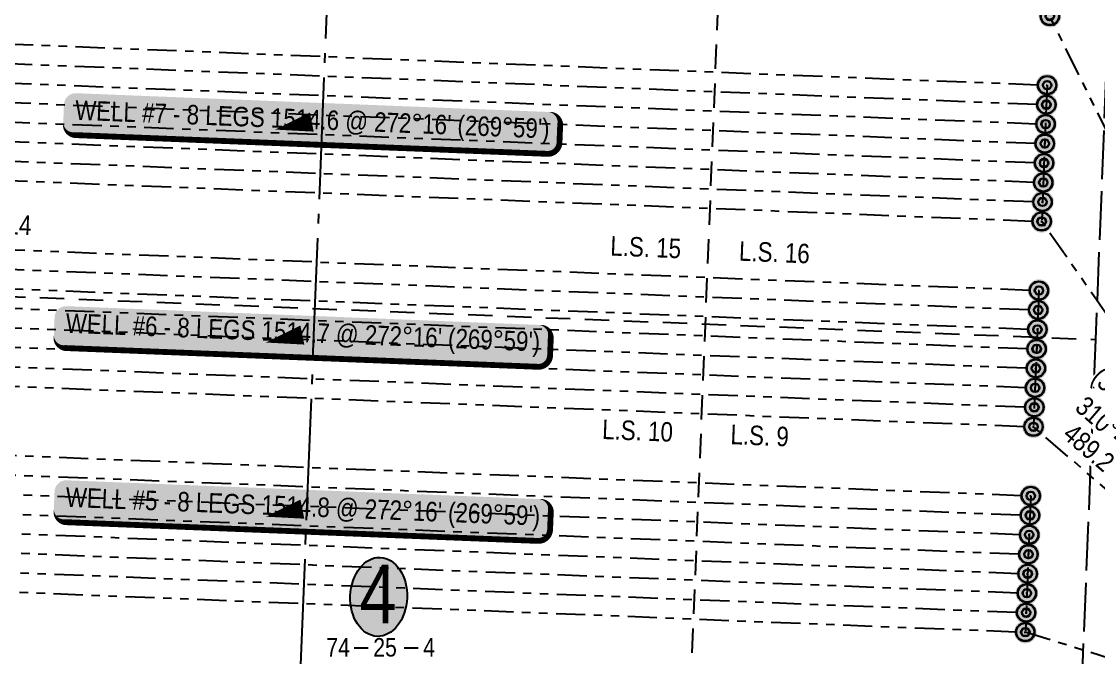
# Model space of a CAD drawing. Extents: x 403018 to 417191, y 6033193 to 6042673.
# Drawn here: x 410714 to 411820, y 6036524 to 6037177 of the extents above; entities that cross this region are included whole.
import ezdxf
from ezdxf.enums import TextEntityAlignment as Align

# ---------------------------------------------------------------- set-up
doc = ezdxf.new("R2010")
doc.units = 0
doc.header["$LTSCALE"] = 5
for name, pattern in [('foc-DRILLPATH', [14.75, 6, -1.75, 1.75, -1.75, 1.75, -1.75]), ('foc-LSD', [8, 5, -3]), ('foc-QUARTERLINE', [33, 25, -3, 2, -3]), ('foc-UNSURVEYED', [12.5, 10, -2.5])]:
    doc.linetypes.add(name, pattern=pattern)
for name, color, linetype in [('10', 1, 'Continuous'), ('9', 3, 'Continuous'), ('AS-UNDERLAY-H', 141, 'Continuous'), ('CG-NOTES', 7, 'Continuous'), ('L-BD', 7, 'Continuous'), ('L-MON', 1, 'Continuous'), ('L-QSEC', 8, 'foc-QUARTERLINE'), ('L-SECLBL', 7, 'Continuous'), ('L-SECTION-LSD', 7, 'foc-LSD'), ('L-USEC', 7, 'foc-UNSURVEYED'), ('P-PDRILLPATH', 12, 'foc-DRILLPATH')]:
    doc.layers.add(name, color=color, linetype=linetype)
doc.styles.add('100L', font='ARIALN.TTF', dxfattribs={"height": 11})
doc.styles.add('80', font='ARIALN.TTF', dxfattribs={"height": 10})
doc.styles.add('80L', font='ARIALN.TTF', dxfattribs={"height": 10})
doc.styles.add('SIMPLEX', font='ARIALN.TTF')

# ---------------------------------------------------------------- blocks, each defined once
blk = doc.blocks.new('L-SECLBL')
at = {"layer": '9', "color": 7}
for p, q in [((-5.08, -27.83), (-12.29, -27.83)), ((20.7, -27.83), (13.5, -27.83))]:
    blk.add_line(p, q, dxfattribs=at)
at = {"layer": '10', "color": 2, "style": 'SIMPLEX'}
blk.add_attdef('SEC', text='', height=30, dxfattribs=at).set_placement((0, 0), align=Align.MIDDLE)
at = {"layer": '10', "color": 5, "style": '80L'}
blk.add_attdef('TWP', text='', height=9.5, dxfattribs=at).set_placement((-14.43, -27.37), align=Align.MIDDLE_RIGHT)
blk.add_attdef('RGE', text='', height=9.5, dxfattribs=at).set_placement((3.62, -27.37), align=Align.MIDDLE_CENTER)
blk.add_attdef('MER', text='', height=9.5, dxfattribs=at).set_placement((23.17, -27.37), align=Align.MIDDLE_LEFT)
blk = doc.blocks.new('plbh')
at = {"layer": 'L-MON'}
h = blk.add_hatch(color=255, dxfattribs=at)
h.dxf.hatch_style = 1
edge = h.paths.add_edge_path()
edge.add_arc((0, 0), 1.16, 0, 360)
h = blk.add_hatch(color=256, dxfattribs=at)
h.dxf.hatch_style = 1
h.paths.add_polyline_path([(-0.96, 0, 1), (0.96, 0, 1)])
h.paths.add_polyline_path([(0.91, 0, -1), (-0.91, 0, -1)], flags=16)
h.paths.add_polyline_path([(0.45, 0, -1), (-0.45, 0, -1)], flags=0)
h = blk.add_hatch(color=256, dxfattribs=at)
h.dxf.hatch_style = 1
h.paths.add_polyline_path([(-0.45, 0, 1), (0.45, 0, 1)])
h.paths.add_polyline_path([(0.4, 0, -1), (-0.4, 0, -1)], flags=16)
at = {"layer": 'L-MON', "color": 240}
for radius in [0.96, 0.91, 0.45, 0.4]:
    blk.add_circle((0, 0), radius, dxfattribs=at)
blk = doc.blocks.new('*U303')
h = blk.add_hatch(color=254)
edge = h.paths.add_edge_path()
edge.add_line((-121.5, -11.5), (121.5, -11.5))
edge.add_arc((121.5, -5.5), 6, 270, 360)
edge.add_line((127.5, -5.5), (127.5, 4))
edge.add_arc((121.5, 4), 6, 0, 90)
edge.add_line((121.5, 10), (-121.5, 10))
edge.add_arc((-121.5, 4), 6, 90, 180)
edge.add_line((-127.5, 4), (-127.5, -5.5))
edge.add_arc((-121.5, -5.5), 6, 180, 270)
at = {"color": 1, "flags": 128}
blk.add_lwpolyline([(-121.5, -11.5, 3, 3, 0), (121.5, -11.5, 3, 3, 0.414214), (127.5, -5.5, 3, 3, 0), (127.5, 4, 3, 0, 0.414214), (121.5, 10, 0, 0, 0), (-121.5, 10, 0, 0, 0.414214), (-127.5, 4, 0, 0, 0), (-127.5, -5.5, 0, 3, 0.414214)], format="xyseb", close=True, dxfattribs=at)
blk.add_lwpolyline([(-18.59, -4.6, 0, 10, 0), (0, 0, 5, 5, 0)], format="xyseb", dxfattribs=at)
at = {"color": 1, "style": '80'}
blk.add_attdef('ENTER_TEXT_001', (-35.99, -5), '', height=10, dxfattribs=at)

msp = doc.modelspace()

# ---------------------------------------------------------------- hatches: boundary and pattern name
at = {"layer": 'AS-UNDERLAY-H'}
h = msp.add_hatch(color=256, dxfattribs=at)
h.dxf.hatch_style = 1
edge = h.paths.add_edge_path()
edge.add_ellipse((411080.743, 6036586.551), major_axis=(1.584, 40.529), ratio=0.71858167, start_angle=0, end_angle=360)

# ---------------------------------------------------------------- linework, layer by layer
msp.add_ellipse((411080.743, 6036586.551), major_axis=(1.584, 40.529), ratio=0.71858167, dxfattribs=at)
at = {"layer": 'L-QSEC'}
msp.add_line((411031.168, 6037284.642), (410966.729, 6035676.518), dxfattribs=at)
at = {"layer": 'L-SECTION-LSD'}
for p, q in [((411464.128, 6038072.778), (411367.691, 6035660.613)), ((410213.353, 6036914.441), (411816.759, 6036850.785))]:
    msp.add_line(p, q, dxfattribs=at)
at = {"layer": 'L-USEC'}
for p, q in [((411832.796, 6037252.81), (411816.759, 6036850.785)), ((411816.759, 6036850.785), (411800.722, 6036448.76))]:
    msp.add_line(p, q, dxfattribs=at)
at = {"layer": 'P-PDRILLPATH'}
for p, q in [((410253.744, 6037171.957), (411767.142, 6037111.92)), ((410252.939, 6037151.973), (411766.349, 6037091.936)), ((410252.135, 6037131.989), (411765.556, 6037071.952)), ((410251.33, 6037112.005), (411764.763, 6037051.968)), ((411767.142, 6037111.92), (411761.548, 6036972.032)), ((410250.526, 6037092.021), (411763.971, 6037031.983)), ((410249.721, 6037072.037), (411763.178, 6037011.999)), ((410248.917, 6037052.054), (411762.385, 6036992.015)), ((410248.113, 6037032.07), (411761.548, 6036972.032)), ((410245.257, 6036961.127), (411758.731, 6036901.088)), ((410244.452, 6036941.143), (411757.939, 6036881.104)), ((410243.648, 6036921.16), (411757.146, 6036861.12)), ((410242.843, 6036901.176), (411756.353, 6036841.135)), ((411758.731, 6036901.088), (411753.138, 6036761.2)), ((410242.039, 6036881.192), (411755.56, 6036821.151)), ((410241.234, 6036861.208), (411754.768, 6036801.167)), ((410240.43, 6036841.224), (411753.975, 6036781.182)), ((410239.625, 6036821.241), (411753.138, 6036761.2)), ((412123.724, 6036441.881), (411753.138, 6036761.2)), ((410236.77, 6036750.298), (411750.321, 6036690.256)), ((410235.965, 6036730.314), (411749.528, 6036670.271)), ((410235.161, 6036710.33), (411748.736, 6036650.287)), ((410234.356, 6036690.347), (411747.943, 6036630.303)), ((411750.321, 6036690.256), (411744.727, 6036550.368)), ((410233.552, 6036670.363), (411747.15, 6036610.319)), ((410232.747, 6036650.379), (411746.357, 6036590.334)), ((410231.943, 6036630.395), (411745.565, 6036570.35)), ((410231.138, 6036610.411), (411744.727, 6036550.368))]:
    msp.add_line(p, q, dxfattribs=at)
at = {"layer": 'P-PDRILLPATH', "flags": 128}
for points in [[(412126.998, 6036461.606), (411769.958, 6037182.865)], [(412125.375, 6036451.739), (411761.548, 6036972.032)], [(412122.078, 6036432.007), (411744.727, 6036550.368)]]:
    msp.add_lwpolyline(points, dxfattribs=at)

# ---------------------------------------------------------------- block references
at = {"layer": 'CG-NOTES', "color": 3}
ref = msp.add_blockref('*U303', (411012.036, 6037074.021), dxfattribs=dict(at, xscale=1.999999999999997, yscale=1.999999999999997, zscale=1.999999999999997, rotation=357.7282810403267))
ref.add_attrib('ENTER_TEXT_001', "WELL #7 - 8 LEGS 1514.6 @ 272%%D16' (269%%D59')", (410768.741, 6037076.429), dxfattribs={"layer": '0', "color": 1, "height": 20, "rotation": 357.728281, "style": '80'})
ref = msp.add_blockref('*U303', (411002.383, 6036855.381), dxfattribs=dict(at, xscale=1.999999999999997, yscale=1.999999999999997, zscale=1.999999999999997, rotation=357.7282810403267))
ref.add_attrib('ENTER_TEXT_001', "WELL #6 - 8 LEGS 1514.7 @ 272%%D16' (269%%D59')", (410759.088, 6036857.789), dxfattribs={"layer": '0', "color": 1, "height": 20, "rotation": 357.728281, "style": '80'})
ref = msp.add_blockref('*U303', (411002.383, 6036676.611), dxfattribs=dict(at, xscale=1.999999999999997, yscale=1.999999999999997, zscale=1.999999999999997, rotation=357.7282810403267))
ref.add_attrib('ENTER_TEXT_001', "WELL #5 - 8 LEGS 1514.8 @ 272%%D16' (269%%D59')", (410759.088, 6036679.019), dxfattribs={"layer": '0', "color": 1, "height": 20, "rotation": 357.728281, "style": '80'})
at = {"layer": 'L-MON', "color": 4, "xscale": 9.999999999999975, "yscale": 9.999999999999975, "zscale": 9.999999999999975}
for p in [(411769.958, 6037182.865), (411761.548, 6036972.032), (411753.138, 6036761.2), (411744.727, 6036550.368)]:
    msp.add_blockref('plbh', p, dxfattribs=at)
at = {"layer": 'L-MON', "xscale": 9.999999999999975, "yscale": 9.999999999999975, "zscale": 9.999999999999975}
for p in [(411767.142, 6037111.92), (411766.349, 6037091.936), (411765.556, 6037071.952), (411764.763, 6037051.968), (411763.971, 6037031.983), (411763.178, 6037011.999), (411762.385, 6036992.015), (411758.731, 6036901.088), (411757.939, 6036881.104), (411757.146, 6036861.12), (411756.353, 6036841.135), (411755.56, 6036821.151), (411754.768, 6036801.167), (411753.975, 6036781.182), (411750.321, 6036690.256), (411749.528, 6036670.271), (411748.736, 6036650.287), (411747.943, 6036630.303), (411747.15, 6036610.319), (411746.357, 6036590.334), (411745.565, 6036570.35)]:
    msp.add_blockref('plbh', p, dxfattribs=at)
at = {"layer": 'L-SECLBL', "xscale": 1.999999999999996, "yscale": 1.999999999999996, "zscale": 1.999999999999996}
msp.add_blockref('L-SECLBL', (411080.056, 6036589.506), dxfattribs=at).add_auto_attribs({'SEC': '4', 'TWP': '74', 'RGE': '25', 'MER': '4'})

# ---------------------------------------------------------------- texts
at = {"layer": 'L-SECTION-LSD', "style": '100L'}
for s, rotation, p in [('L.S. 14', 357.700136, (410651.227, 6036960.9)), ('L.S. 15', 357.710559, (411318.305, 6036937.032)), ('L.S. 16', 357.710559, (411450.427, 6036931.75)), ('L.S. 10', 357.710559, (411309.935, 6036748.639)), ('L.S. 9', 357.710559, (411441.691, 6036743.372))]:
    msp.add_text(s, height=20, rotation=rotation, dxfattribs=at).set_placement(p)

# ---------------------------------------------------------------- next in the draw order: texts
at = {"layer": 'L-BD', "color": 5, "insert": (411816.589, 6036747.432), "char_height": 20, "width": 56.76977, "attachment_point": 2, "rotation": 319.2499, "style": '80L', "bg_fill": 3, "box_fill_scale": 1.15, "bg_fill_color": 256, "bg_fill_true_color": 256, "bg_fill_transparency": 0}
msp.add_mtext('489.2', dxfattribs=at)

# ---------------------------------------------------------------- next in the draw order: texts
at = {"layer": 'L-BD', "color": 5, "insert": (411837.623, 6036768.328), "char_height": 20, "width": 73.38863, "attachment_point": 2, "rotation": 319.2499, "style": '80L', "bg_fill": 3, "box_fill_scale": 1.15, "bg_fill_color": 256, "bg_fill_true_color": 256, "bg_fill_transparency": 0}
msp.add_mtext("310°45'", dxfattribs=at)

# ---------------------------------------------------------------- next in the draw order: texts
at = {"layer": 'L-BD', "color": 5, "insert": (411860.053, 6036793.59), "char_height": 20, "width": 88.72806, "attachment_point": 2, "rotation": 319.2499, "style": '80L', "bg_fill": 3, "box_fill_scale": 1.15, "bg_fill_color": 256, "bg_fill_true_color": 256, "bg_fill_transparency": 0}
msp.add_mtext("(308°28')", dxfattribs=at)

doc.saveas('drawing.dxf')
